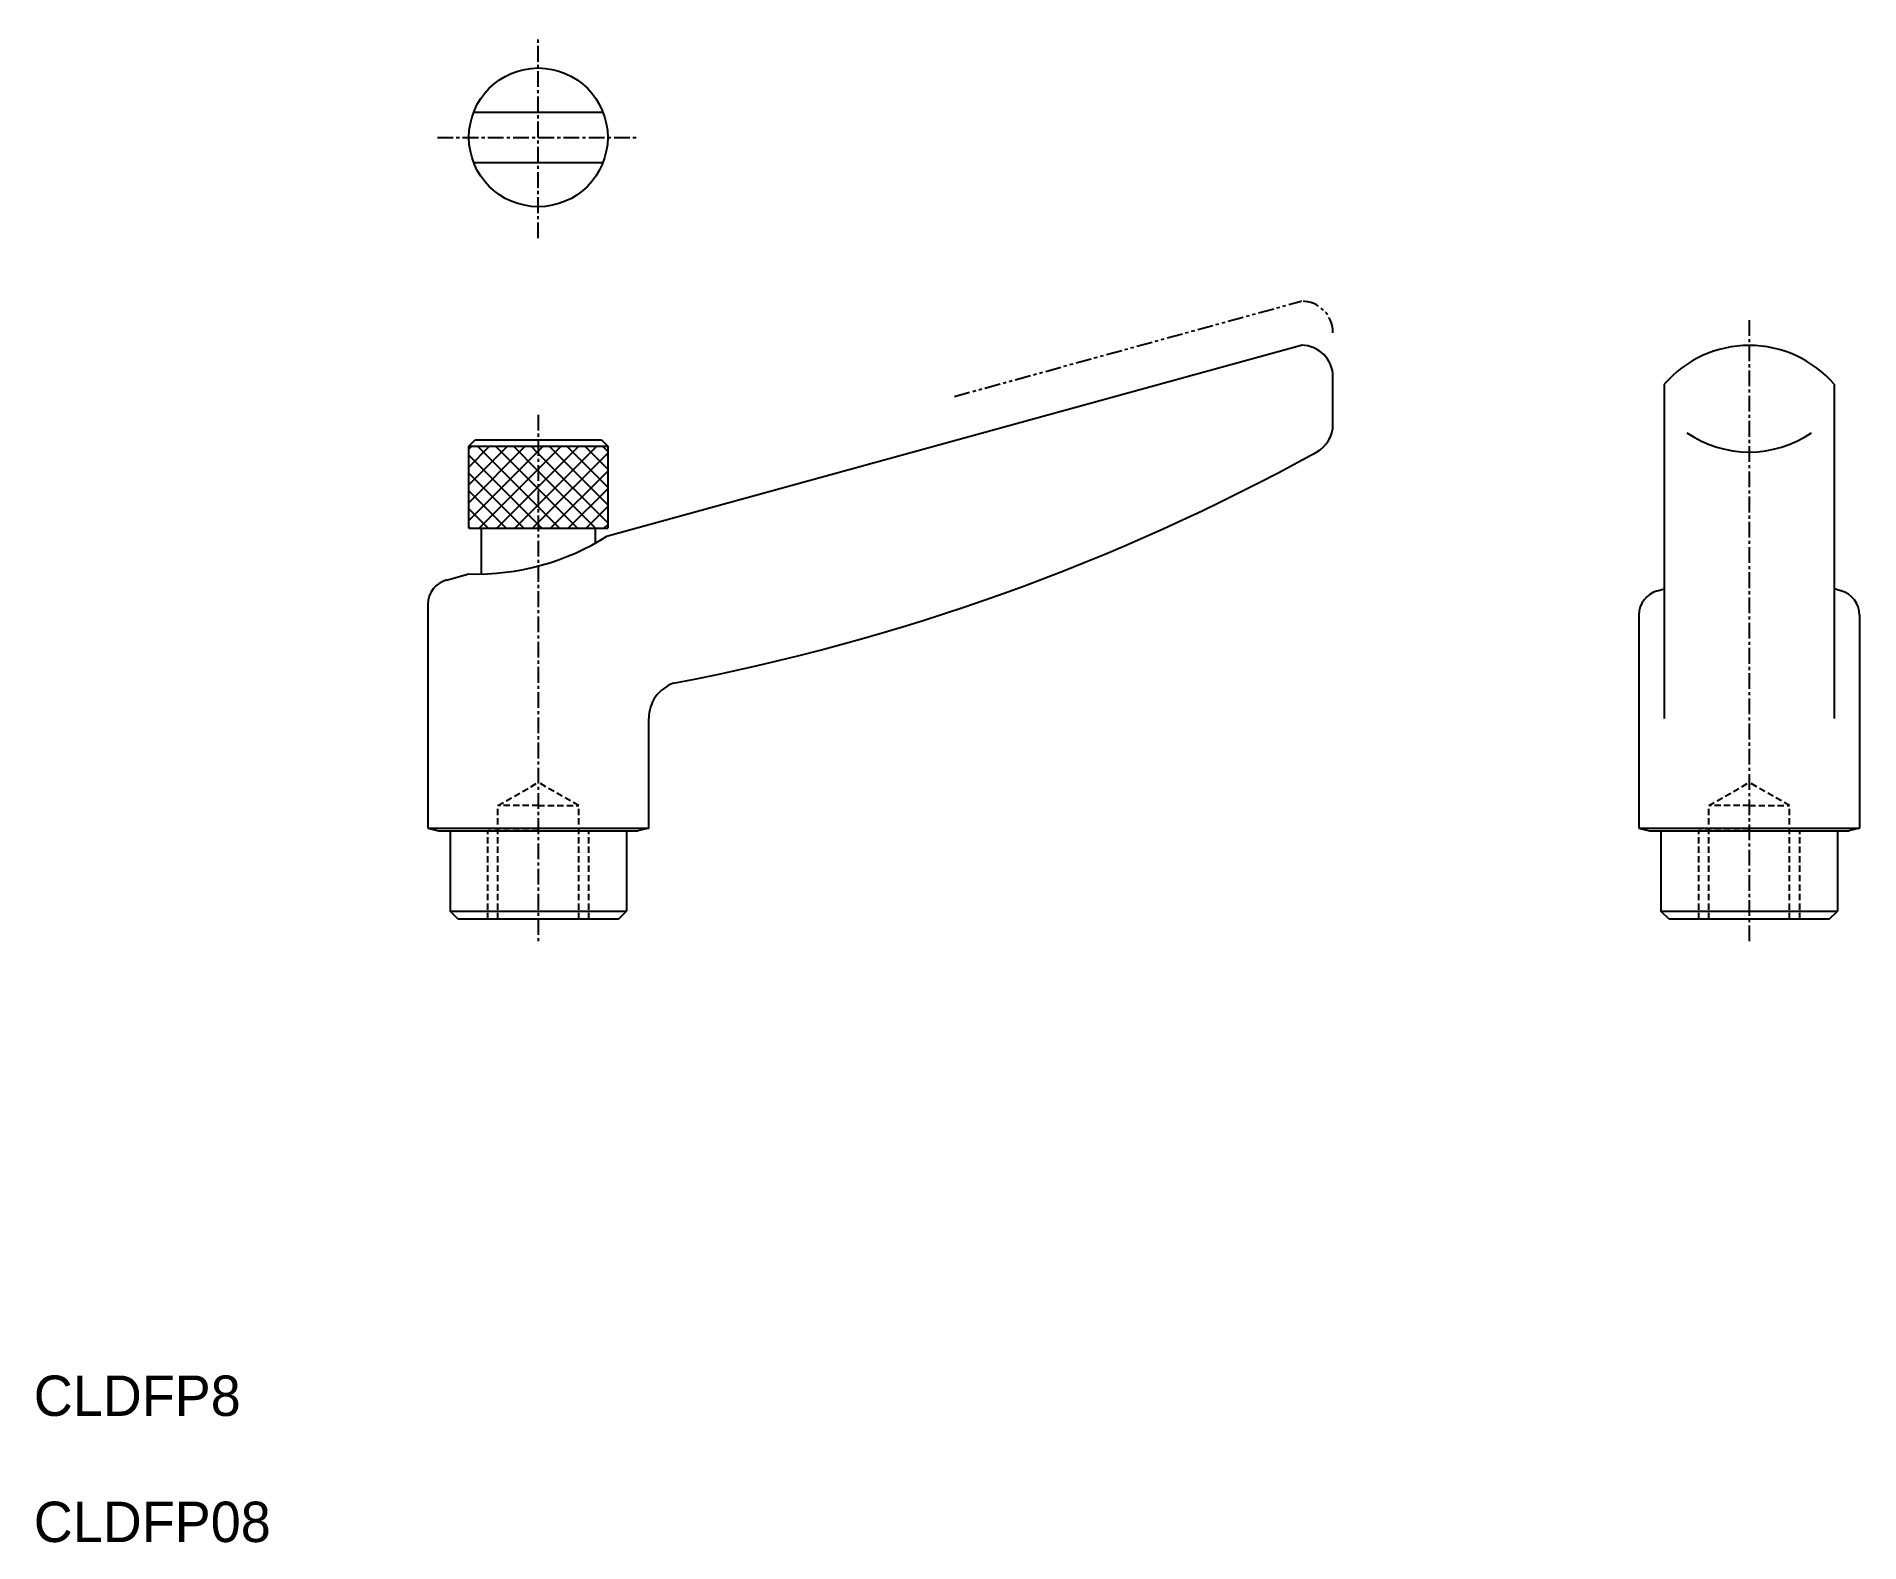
# Model space of a CAD drawing. Extents: x -3587 to -3442, y -1206 to -1086.
import ezdxf

# ---------------------------------------------------------------- set-up
doc = ezdxf.new("R2010")
doc.units = 0
for name, pattern in [('CENTER', [2, 1.25, -0.25, 0.25, -0.25]), ('DASHED', [0.75, 0.5, -0.25]), ('PHANTOM', [2.5, 1.25, -0.25, 0.25, -0.25, 0.25, -0.25])]:
    doc.linetypes.add(name, pattern=pattern)
doc.layers.get('0').update_dxf_attribs({"linetype": 'CONTINUOUS'})
doc.layers.add('CENTER', color=1, linetype='CENTER')

# ---------------------------------------------------------------- blocks, each defined once
blk = doc.blocks.new('*X2')
at = {"color": 0, "linetype": 'CONTINUOUS'}
for p, q in [((-3552.53, -1123.35), (-3548.06, -1118.87)), ((-3552.53, -1121.94), (-3549.47, -1118.87)), ((-3552.53, -1120.52), (-3550.89, -1118.87)), ((-3552.53, -1119.11), (-3552.3, -1118.87)), ((-3552.53, -1124.76), (-3547.03, -1119.26)), ((-3547.03, -1125.09), (-3552.53, -1119.59)), ((-3547.03, -1123.68), (-3551.84, -1118.87)), ((-3547.03, -1122.26), (-3550.42, -1118.87)), ((-3547.03, -1120.85), (-3549.01, -1118.87)), ((-3547.03, -1119.44), (-3547.6, -1118.87)), ((-3547.03, -1123.51), (-3542.4, -1118.87)), ((-3547.03, -1122.09), (-3543.82, -1118.87)), ((-3547.03, -1120.68), (-3545.23, -1118.87)), ((-3547.03, -1119.26), (-3546.64, -1118.87)), ((-3547.03, -1124.92), (-3541.53, -1119.42)), ((-3541.53, -1124.94), (-3547.03, -1119.44)), ((-3541.53, -1123.52), (-3546.18, -1118.87)), ((-3541.53, -1122.11), (-3544.77, -1118.87)), ((-3541.53, -1120.69), (-3543.35, -1118.87)), ((-3541.53, -1119.28), (-3541.94, -1118.87)), ((-3548.17, -1125.37), (-3552.53, -1121.01)), ((-3551.73, -1125.37), (-3547.03, -1120.68)), ((-3542.51, -1125.37), (-3547.03, -1120.85)), ((-3546.07, -1125.37), (-3541.53, -1120.84)), ((-3549.58, -1125.37), (-3552.53, -1122.42)), ((-3550.32, -1125.37), (-3547.03, -1122.09)), ((-3543.92, -1125.37), (-3547.03, -1122.26)), ((-3544.66, -1125.37), (-3541.53, -1122.25)), ((-3551, -1125.37), (-3552.53, -1123.83)), ((-3548.9, -1125.37), (-3547.03, -1123.51)), ((-3545.34, -1125.37), (-3547.03, -1123.68)), ((-3543.24, -1125.37), (-3541.53, -1123.66)), ((-3552.41, -1125.37), (-3552.53, -1125.25)), ((-3547.49, -1125.37), (-3547.03, -1124.92)), ((-3546.75, -1125.37), (-3547.03, -1125.09)), ((-3541.83, -1125.37), (-3541.53, -1125.08))]:
    blk.add_line(p, q, dxfattribs=at)

msp = doc.modelspace()

# ---------------------------------------------------------------- linework, layer by layer
at = {"color": 7, "linetype": 'CONTINUOUS'}
for p, q in [((-3552.16, -1092.38), (-3541.91, -1092.38)), ((-3552.16, -1096.38), (-3541.91, -1096.38)), ((-3541.53, -1125.98), (-3486.55, -1110.87)), ((-3486.53, -1110.87), (-3486.55, -1110.87)), ((-3484.03, -1117.14), (-3484.03, -1113.37)), ((-3457.77, -1113.95), (-3457.77, -1140.47)), ((-3444.3, -1113.95), (-3444.3, -1140.47)), ((-3552.53, -1118.87), (-3552.03, -1118.37)), ((-3552.03, -1118.37), (-3542.03, -1118.37)), ((-3542.03, -1118.37), (-3541.53, -1118.87)), ((-3552.53, -1118.87), (-3541.53, -1118.87)), ((-3552.53, -1125.37), (-3552.53, -1118.87)), ((-3541.53, -1118.87), (-3541.53, -1125.37)), ((-3552.53, -1125.37), (-3541.53, -1125.37)), ((-3551.53, -1129), (-3551.53, -1125.37)), ((-3542.53, -1125.37), (-3542.53, -1126.57)), ((-3554.3, -1129.48), (-3552.53, -1129)), ((-3458.3, -1130.34), (-3457.77, -1130.19)), ((-3443.77, -1130.34), (-3444.3, -1130.19)), ((-3555.78, -1131.41), (-3555.78, -1149.16)), ((-3459.78, -1132.27), (-3459.78, -1149.16)), ((-3442.28, -1132.27), (-3442.28, -1149.16)), ((-3538.28, -1149.16), (-3538.28, -1140.47)), ((-3555.78, -1149.16), (-3538.28, -1149.16)), ((-3555.78, -1149.16), (-3554.94, -1149.37)), ((-3554.94, -1149.37), (-3539.13, -1149.37)), ((-3554.03, -1149.37), (-3554.03, -1155.73)), ((-3540.03, -1149.37), (-3540.03, -1155.73)), ((-3538.28, -1149.16), (-3539.13, -1149.37)), ((-3459.78, -1149.16), (-3442.28, -1149.16)), ((-3459.78, -1149.16), (-3458.94, -1149.37)), ((-3458.94, -1149.37), (-3443.13, -1149.37)), ((-3458.03, -1149.37), (-3458.03, -1155.73)), ((-3444.03, -1149.37), (-3444.03, -1155.73)), ((-3442.28, -1149.16), (-3443.13, -1149.37)), ((-3554.03, -1155.73), (-3540.03, -1155.73)), ((-3553.39, -1156.37), (-3554.03, -1155.73)), ((-3540.68, -1156.37), (-3540.03, -1155.73)), ((-3458.03, -1155.73), (-3444.03, -1155.73)), ((-3457.39, -1156.37), (-3458.03, -1155.73)), ((-3444.68, -1156.37), (-3444.03, -1155.73)), ((-3540.68, -1156.37), (-3553.39, -1156.37)), ((-3444.68, -1156.37), (-3457.39, -1156.37))]:
    msp.add_line(p, q, dxfattribs=at)
at = {"color": 3, "linetype": 'PHANTOM'}
for p in [(-3514.04, -1114.92), (-3486.53, -1107.37)]:
    msp.add_line(p, (-3486.55, -1107.37), dxfattribs=at)
at = {"color": 3, "linetype": 'DASHED'}
for p, q in [((-3550.23, -1147.37), (-3547.03, -1145.53)), ((-3543.83, -1147.37), (-3547.03, -1145.53)), ((-3454.23, -1147.37), (-3451.03, -1145.53)), ((-3447.83, -1147.37), (-3451.03, -1145.53)), ((-3550.23, -1156.37), (-3550.23, -1147.37)), ((-3547.03, -1147.37), (-3550.23, -1147.37)), ((-3547.03, -1147.37), (-3543.83, -1147.37)), ((-3543.83, -1156.37), (-3543.83, -1147.37)), ((-3451.03, -1147.37), (-3454.23, -1147.37)), ((-3454.23, -1156.37), (-3454.23, -1147.37)), ((-3451.03, -1147.37), (-3447.83, -1147.37)), ((-3447.83, -1156.37), (-3447.83, -1147.37)), ((-3551.03, -1156.37), (-3551.03, -1149.37)), ((-3547.03, -1149.37), (-3551.03, -1149.37)), ((-3547.03, -1149.37), (-3543.03, -1149.37)), ((-3543.03, -1156.37), (-3543.03, -1149.37)), ((-3451.03, -1149.37), (-3455.03, -1149.37)), ((-3455.03, -1156.37), (-3455.03, -1149.37)), ((-3451.03, -1149.37), (-3447.03, -1149.37)), ((-3447.03, -1156.37), (-3447.03, -1149.37))]:
    msp.add_line(p, q, dxfattribs=at)
at = {"color": 7, "linetype": 'CONTINUOUS'}
msp.add_circle((-3547.03, -1094.38), 5.5, dxfattribs=at)
at = {"color": 3, "linetype": 'PHANTOM'}
msp.add_arc((-3486.53, -1109.87), 2.5, 0, 90, dxfattribs=at)
at = {"color": 7, "linetype": 'CONTINUOUS'}
for centre, radius, start, end in [((-3486.53, -1113.37), 2.5, 0, 90), ((-3451.03, -1119.79), 8.91, 40.8821, 139.1179), ((-3486.53, -1117.14), 2.5, 298.826, 0), ((-3451.03, -1110.53), 8.8, 235.8143, 304.1857), ((-3568.31, -968.55), 172.11, 280.7157, 298.826), ((-3551.97, -1109.52), 19.49, 268.3369, 302.3758), ((-3553.78, -1131.41), 2, 104.832, 180), ((-3457.78, -1132.27), 2, 104.832, 180), ((-3444.28, -1132.27), 2, 0, 75.168), ((-3535.28, -1140.47), 3, 110, 180)]:
    msp.add_arc(centre, radius, start, end, dxfattribs=at)
at = {"layer": 'CENTER', "color": 1, "linetype": 'CENTER'}
for p, q in [((-3547.03, -1102.38), (-3547.03, -1086.38)), ((-3555.03, -1094.38), (-3539.03, -1094.38)), ((-3451.03, -1108.87), (-3451.03, -1158.37)), ((-3547.03, -1116.37), (-3547.03, -1158.37))]:
    msp.add_line(p, q, dxfattribs=at)

# ---------------------------------------------------------------- block references
at = {"color": 3, "linetype": 'CONTINUOUS'}
msp.add_blockref('*X2', (0, 0), dxfattribs=at)

# ---------------------------------------------------------------- texts
at = {"color": 7, "linetype": 'CONTINUOUS'}
for s, p in [('CLDFP8', (-3587.03, -1195.76)), ('CLDFP08', (-3587.03, -1205.76))]:
    msp.add_text(s, height=3.2, dxfattribs=at).set_placement(p)

doc.saveas('drawing.dxf')
